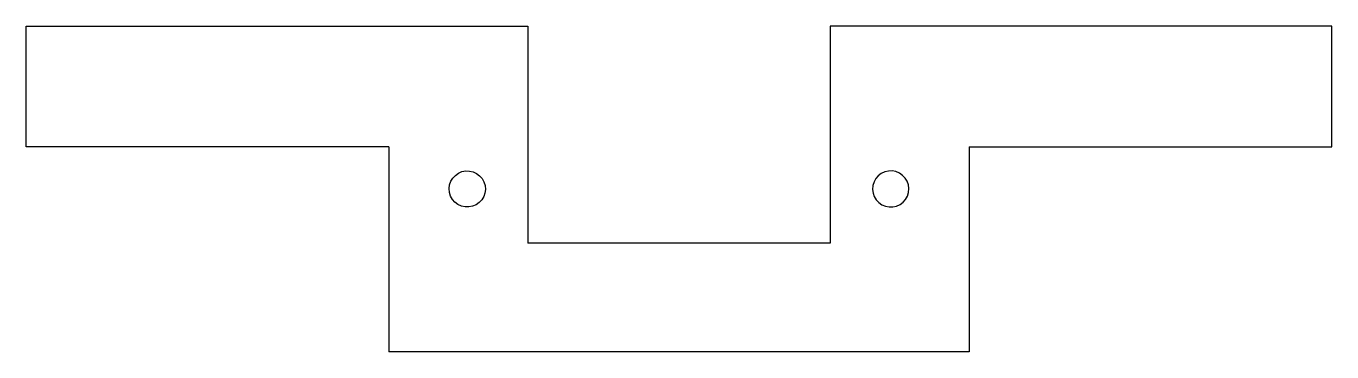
# Model space of a CAD drawing. Extents: x -56 to 52, y -20 to 7.
import ezdxf

# ---------------------------------------------------------------- set-up
doc = ezdxf.new("R2010")
doc.units = 0
doc.layers.get('0').update_dxf_attribs({"linetype": 'CONTINUOUS'})

msp = doc.modelspace()

# ---------------------------------------------------------------- linework, layer by layer
for p, q in [((-56.31, 6.93), (-14.81, 6.93)), ((-56.31, -3.07), (-56.31, 6.93)), ((-14.81, 6.93), (-14.81, -11.07)), ((10.22, 6.93), (10.22, -11.07)), ((51.72, 6.93), (10.22, 6.93)), ((51.72, -3.07), (51.72, 6.93)), ((-26.31, -3.07), (-56.31, -3.07)), ((-26.31, -3.07), (-26.31, -20.07)), ((21.72, -3.07), (51.72, -3.07)), ((21.72, -3.07), (21.72, -20.07)), ((-20.79, -5.44), (-20.54, -5.26)), ((-20.54, -5.26), (-20.25, -5.13)), ((-20.25, -5.13), (-19.94, -5.07)), ((-19.94, -5.07), (-19.63, -5.08)), ((-19.63, -5.08), (-19.32, -5.15)), ((-19.32, -5.15), (-19.04, -5.28)), ((-19.04, -5.28), (-18.79, -5.47)), ((14.44, -5.28), (14.19, -5.47)), ((14.73, -5.15), (14.44, -5.28)), ((15.03, -5.08), (14.73, -5.15)), ((15.35, -5.07), (15.03, -5.08)), ((15.65, -5.13), (15.35, -5.07)), ((15.94, -5.26), (15.65, -5.13)), ((16.2, -5.44), (15.94, -5.26)), ((-21.31, -6.54), (-21.27, -6.23)), ((-21.27, -6.23), (-21.17, -5.93)), ((-21.17, -5.93), (-21.01, -5.67)), ((-21.01, -5.67), (-20.79, -5.44)), ((-18.79, -5.47), (-18.58, -5.71)), ((-18.58, -5.71), (-18.43, -5.98)), ((-18.43, -5.98), (-18.34, -6.28)), ((-18.34, -6.28), (-18.31, -6.6)), ((13.74, -6.28), (13.72, -6.6)), ((13.84, -5.98), (13.74, -6.28)), ((13.99, -5.71), (13.84, -5.98)), ((14.19, -5.47), (13.99, -5.71)), ((16.41, -5.67), (16.2, -5.44)), ((16.58, -5.93), (16.41, -5.67)), ((16.68, -6.23), (16.58, -5.93)), ((16.72, -6.54), (16.68, -6.23)), ((-21.28, -6.85), (-21.31, -6.54)), ((-21.19, -7.15), (-21.28, -6.85)), ((-21.04, -7.43), (-21.19, -7.15)), ((-20.83, -7.67), (-21.04, -7.43)), ((-18.61, -7.47), (-18.83, -7.7)), ((-18.45, -7.2), (-18.61, -7.47)), ((-18.35, -6.91), (-18.45, -7.2)), ((-18.31, -6.6), (-18.35, -6.91)), ((13.72, -6.6), (13.76, -6.91)), ((13.76, -6.91), (13.86, -7.2)), ((13.86, -7.2), (14.02, -7.47)), ((14.02, -7.47), (14.23, -7.7)), ((16.24, -7.67), (16.45, -7.43)), ((16.45, -7.43), (16.6, -7.15)), ((16.6, -7.15), (16.69, -6.85)), ((16.69, -6.85), (16.72, -6.54)), ((-20.58, -7.85), (-20.83, -7.67)), ((-20.3, -7.99), (-20.58, -7.85)), ((-19.99, -8.06), (-20.3, -7.99)), ((-19.68, -8.06), (-19.99, -8.06)), ((-19.37, -8), (-19.68, -8.06)), ((-19.08, -7.88), (-19.37, -8)), ((-18.83, -7.7), (-19.08, -7.88)), ((14.23, -7.7), (14.49, -7.88)), ((14.49, -7.88), (14.78, -8)), ((14.78, -8), (15.09, -8.06)), ((15.09, -8.06), (15.4, -8.06)), ((15.4, -8.06), (15.71, -7.99)), ((15.71, -7.99), (15.99, -7.85)), ((15.99, -7.85), (16.24, -7.67)), ((10.22, -11.07), (-14.81, -11.07)), ((21.72, -20.07), (-26.31, -20.07))]:
    msp.add_line(p, q)

doc.saveas('drawing.dxf')
